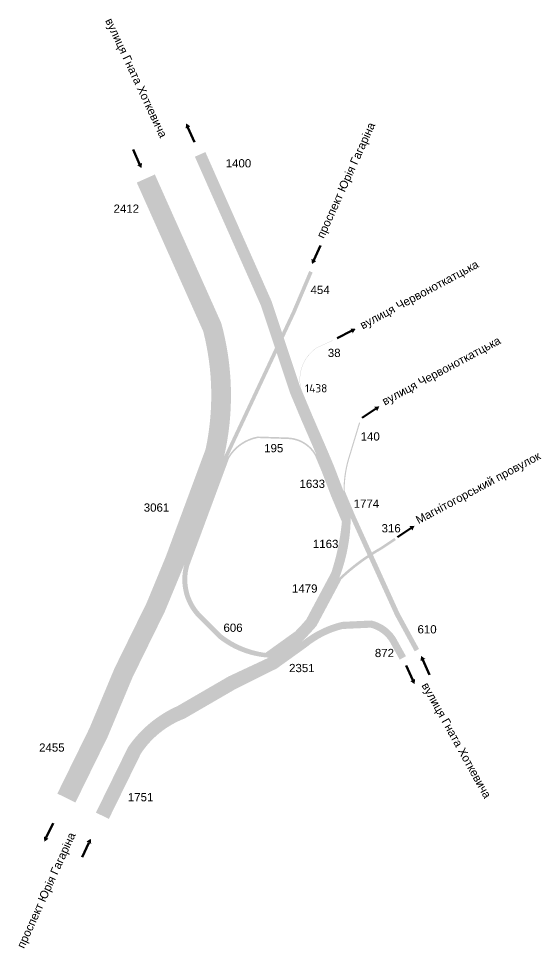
# Model space of a CAD drawing. Header units: metres. Extents: x 34785 to 38791, y 49888 to 55971.
# Drawn here: x 38155 to 38791, y 54840 to 55971 of the extents above; entities that cross this region are included whole.
import ezdxf

# ---------------------------------------------------------------- set-up
doc = ezdxf.new("R2010")
doc.units = ezdxf.units.M
doc.styles.get("Standard").update_dxf_attribs({"font": 'arial.ttf'})

# ---------------------------------------------------------------- blocks, each defined once
blk = doc.blocks.new('ffff')
at = {"lineweight": 53}
h = blk.add_hatch(color=7, dxfattribs=at)
h.dxf.hatch_style = 1
h.paths.add_polyline_path([(5.376668552962656, 3.591992477558961), (-0.863301507102733, 3.28234281726327), (2.701810431528429, -2.054089641293103)])
at = {"color": 7, "lineweight": 53, "flags": 128}
blk.add_lwpolyline([(-15.38350659063872, -10.27726358953078), (0.919254462205572, 0.6141265879923594)], dxfattribs=at)

msp = doc.modelspace()

# ---------------------------------------------------------------- hatches: boundary and pattern name
at = {"lineweight": 53, "true_color": 0xc2c2ff, "transparency": 33554559}
h = msp.add_hatch(color=254, dxfattribs=at)
h.dxf.hatch_style = 1
h.paths.add_polyline_path([(38382.44797361679, 55808.38621638628), (38369.65048195667, 55802.70353385129), (38450.11508151036, 55621.49597291819), (38462.91257317048, 55627.17865545319)])
at = {"lineweight": 53, "transparency": 33554559}
h = msp.add_hatch(color=11, dxfattribs=at)
h.dxf.hatch_style = 1
h.paths.add_polyline_path([(38320.95836710875, 55781.08196628266), (38298.93822368432, 55771.23881213517), (38379.85039813093, 55590.22999530669, -0.115290386592805), (38382.72187824913, 55446.91107076946), (38405.34974825424, 55438.39053038391, 0.1228070959323629), (38401.87054155519, 55600.07314945456)])
h = msp.add_hatch(color=40, dxfattribs=at)
h.dxf.hatch_style = 1
h.paths.add_polyline_path([(38492.16763367329, 55612.78239373744), (38512.99974329402, 55661.85260072768), (38508.82074446017, 55663.62673960239), (38488.0215723235, 55614.634117129), (38405.34974825424, 55438.39053038391), (38409.57653179589, 55436.79893206469, -0.001627608189528853), (38409.76403560777, 55437.11062349073)])
at = {"lineweight": 53, "true_color": 0x5252ff, "transparency": 33554559}
h = msp.add_hatch(color=173, dxfattribs=at)
h.dxf.hatch_style = 1
edge = h.paths.add_edge_path()
edge.add_line((38462.91257317048, 55627.17865545319), (38498.69359442616, 55519.93529448073))
edge.add_arc((38544.08940419913, 55531.55792388049), 46.86005824908924, 123.99066672930451, 194.3608788816061, ccw=False)
edge.add_line((38517.89192083525, 55570.41094080978), (38537.27173901304, 55579.32284839325))
edge.add_line((38537.27173901304, 55579.32284839325), (38537.43050184433, 55578.9776030263))
edge.add_line((38537.43050184433, 55578.9776030263), (38518.0506836665, 55570.06569544281))
edge.add_arc((38544.0925385337, 55531.56608362207), 46.48008514699855, 124.0751530461386, 194.2992894398441)
edge.add_line((38499.05246245542, 55520.08610704826), (38512.40996917574, 55488.30107619331))
edge.add_line((38512.40996917574, 55488.30107619331), (38499.15302733032, 55482.72990998621))
edge.add_line((38499.15302733032, 55482.72990998621), (38485.79552060999, 55514.51494084116))
edge.add_line((38485.79552060999, 55514.51494084116), (38450.11508151036, 55621.49597291819))
edge.add_line((38450.11508151036, 55621.49597291819), (38462.91257317048, 55627.17865545319))
at = {"lineweight": 53, "transparency": 33554559}
h = msp.add_hatch(color=11, dxfattribs=at)
h.dxf.hatch_style = 1
edge = h.paths.add_edge_path()
edge.add_line((38517.73984991435, 55439.8375897695), (38499.15302733034, 55482.72990998622))
edge.add_line((38499.15302733034, 55482.72990998622), (38512.40996917574, 55488.30107619331))
edge.add_line((38512.40996917574, 55488.30107619331), (38530.98646780298, 55445.40441738331))
edge.add_line((38530.98646780298, 55445.40441738331), (38539.33386440015, 55425.54125998764))
edge.add_line((38539.33386440015, 55425.54125998764), (38524.08846515219, 55419.71362720171))
edge.add_line((38524.08846515219, 55419.71362720171), (38515.93181826648, 55439.07777314389))
edge.add_arc((38481.61898950417, 55420.00220740418), 39.25872420190693, 29.0710401019206, 87.5251545211816)
edge.add_line((38483.31421151579, 55459.22431403161), (38483.37623350436, 55461.17332744176))
edge.add_arc((38481.61934012893, 55420.00253968106), 41.20825692951534, 28.77274628728719, 87.55648251889988, ccw=False)
h = msp.add_hatch(color=40, dxfattribs=at)
h.dxf.hatch_style = 1
edge = h.paths.add_edge_path()
edge.add_line((38539.33386440015, 55425.54125998764), (38524.07213154055, 55419.7073835941))
edge.add_line((38524.07213154055, 55419.7073835941), (38524.2792148636, 55419.21461574826))
edge.add_line((38524.2792148636, 55419.21461574826), (38535.63582362846, 55389.50511944279))
edge.add_line((38535.63582362846, 55389.50511944279), (38548.63115689706, 55358.58190318986))
edge.add_line((38548.63115689706, 55358.58190318986), (38564.99073061372, 55365.45693555524))
edge.add_line((38564.99073061372, 55365.45693555524), (38551.93064728282, 55396.53422867081))
edge.add_arc((38692.51315791217, 55395.76708261303), 140.5846037371266, 164.1825347913701, 179.6873452116907, ccw=False)
edge.add_line((38557.25179709928, 55434.0867261261), (38570.8621163896, 55479.05708835903))
edge.add_line((38570.8621163896, 55479.05708835903), (38569.52214119249, 55479.46263301929))
edge.add_line((38569.52214119249, 55479.46263301929), (38555.90829692988, 55434.48062379389))
edge.add_arc((38687.39049376192, 55396.8456585555), 136.7624169582994, 164.0269609510262, 180.359329953445)
edge.add_line((38550.63076633692, 55395.98795993978), (38539.33386440015, 55425.54125998764))
at = {"lineweight": 53, "true_color": 0x8f8fff, "transparency": 33554559}
h = msp.add_hatch(color=161, dxfattribs=at)
h.dxf.hatch_style = 1
h.paths.add_polyline_path([(38446.07375003074, 55462.36037633097, 0.2189831684506068), (38409.57653179589, 55436.79893206469), (38411.36828338793, 55436.12424674091, -0.2134662059614698), (38446.09358920684, 55460.40875791451), (38483.31421151579, 55459.22431403161), (38483.37623350436, 55461.17332744176)])
at = {"lineweight": 53, "true_color": 0x5252ff, "transparency": 33554559}
h = msp.add_hatch(color=173, dxfattribs=at)
h.dxf.hatch_style = 1
edge = h.paths.add_edge_path()
edge.add_line((38362.77056845068, 55305.12564016294), (38411.36828338794, 55436.1242467409))
edge.add_line((38411.36828338794, 55436.1242467409), (38382.72187824913, 55446.91107076946))
edge.add_line((38382.72187824913, 55446.91107076946), (38334.12416331188, 55315.91246419153))
edge.add_line((38334.12416331188, 55315.91246419153), (38311.0426565637, 55260.15630417603))
edge.add_line((38311.0426565637, 55260.15630417603), (38333.07502911915, 55249.32685083905))
edge.add_line((38333.07502911915, 55249.32685083905), (38357.02325552094, 55307.06513747002))
edge.add_arc((38421.08946750373, 55288.36753613078), 66.73889281119929, 163.7302161347549, 222.3924121814494)
edge.add_line((38371.79981636262, 55243.37186851652), (38376.08337807677, 55247.65844046168))
edge.add_arc((38421.11818420661, 55288.36678858962), 60.70669955168148, 163.9746495939027, 222.1113994012353, ccw=False)
at = {"lineweight": 53, "true_color": 0x8f8fff, "transparency": 33554559}
h = msp.add_hatch(color=161, dxfattribs=at)
h.dxf.hatch_style = 1
edge = h.paths.add_edge_path()
edge.add_line((38559.35286994727, 55363.08765165918), (38548.63115689706, 55358.58190318986))
edge.add_arc((38261.65109917493, 55386.23076355983), 288.3088847225354, 341.95690333298535, 354.49686981303967, ccw=False)
edge.add_line((38535.78205176804, 55296.93219783594), (38505.38214092251, 55240.00710646758))
edge.add_line((38505.38214092251, 55240.00710646758), (38517.7111239107, 55231.83763411762))
edge.add_line((38517.7111239107, 55231.83763411762), (38548.11103475625, 55288.762725486))
edge.add_arc((38720.91643135952, 55105.57335032986), 251.8333819518539, 119.2957407676829, 133.3292184498665, ccw=False)
edge.add_line((38597.6899195521, 55325.1986654761), (38614.27286683457, 55336.24621734086))
edge.add_line((38614.27286683457, 55336.24621734086), (38612.52086478472, 55338.8760631191))
edge.add_line((38612.52086478472, 55338.8760631191), (38595.93788039564, 55327.82848653393))
edge.add_arc((38717.98412964249, 55110.03437427818), 249.658891867473, 119.2651549284859, 133.7070926064239)
edge.add_arc((38347.94107773316, 55365.89000976543), 211.4303646549851, 339.1125984216736, 359.2405632275518)
at = {"lineweight": 53, "transparency": 33554559}
h = msp.add_hatch(color=21, dxfattribs=at)
h.dxf.hatch_style = 1
h.paths.add_polyline_path([(38642.55667499719, 55203.87031858579), (38618.68798930533, 55247.53173481957), (38564.99073061372, 55365.45693555524), (38559.35492661313, 55363.08851596314), (38613.33557895046, 55244.6056959625), (38637.20426464232, 55200.94427972872)])
h = msp.add_hatch(color=40, dxfattribs=at)
h.dxf.hatch_style = 1
h.paths.add_polyline_path([(38293.88424179889, 55169.59373780803), (38333.07502911915, 55249.32685083905), (38311.0426565637, 55260.15630417603), (38271.85186924344, 55180.42319114501), (38241.41995384755, 55107.65524435789), (38202.22916652729, 55027.92213132687), (38224.26153908274, 55017.09267798989), (38263.452326403, 55096.82579102091)])
h = msp.add_hatch(color=40, dxfattribs=at)
h.dxf.hatch_style = 1
h.paths.add_polyline_path([(38402.2676183042, 55221.49258803055), (38376.08337807677, 55247.65844046168), (38371.79981636262, 55243.37186851652), (38398.22000417245, 55216.9702341964, 0.155411103754317), (38459.61924035806, 55193.33503354542), (38455.48863830948, 55199.08822745815, -0.13287717430045)])
at = {"lineweight": 53, "true_color": 0x5252ff, "transparency": 33554559}
h = msp.add_hatch(color=173, dxfattribs=at)
h.dxf.hatch_style = 1
edge = h.paths.add_edge_path()
edge.add_arc((38113.60193704228, 55588.43138569967), 538.9465080866627, 315.8619821345881, 318.5741962388063)
edge.add_line((38517.7111239107, 55231.83763411763), (38505.38214092251, 55240.00710646756))
edge.add_arc((38331.21834913675, 55385.80605733103), 227.1351149472046, 314.9756560823392, 320.0660530951135, ccw=False)
edge.add_line((38491.75887496472, 55225.12905210328), (38455.48863830946, 55199.08822745817))
edge.add_line((38455.48863830946, 55199.08822745817), (38469.20005726461, 55179.99065980582))
edge.add_line((38469.20005726461, 55179.99065980582), (38505.47029391987, 55206.03148445093))
edge.add_arc((38576.53396160232, 55119.59860963238), 111.8958744274327, 104.0413244157485, 129.4264721815713, ccw=False)
edge.add_line((38549.38559929281, 55228.15114593528), (38548.97759884818, 55236.86159573061))
edge.add_arc((38576.95724076017, 55118.01548418395), 122.095284885556, 103.2477605777445, 128.8404895075306)
at = {"lineweight": 53, "true_color": 0xc2c2ff, "transparency": 33554559}
h = msp.add_hatch(color=254, dxfattribs=at)
h.dxf.hatch_style = 1
h.paths.add_polyline_path([(38584.47479267609, 55238.52429641835), (38548.97759884818, 55236.86159573061), (38549.38559929281, 55228.15114593527), (38583.62568398984, 55229.75496320178, -0.1864384411917944), (38606.55640120352, 55213.25432483233), (38619.01147294688, 55190.87374734852), (38626.63102682533, 55195.11412453614), (38614.17595508198, 55217.49470201996, 0.1977726979968752)])
at = {"lineweight": 53, "transparency": 33554559}
h = msp.add_hatch(color=11, dxfattribs=at)
h.dxf.hatch_style = 1
h.paths.add_polyline_path([(38357.22692125967, 55119.23805518495), (38419.50321868808, 55155.33404901991), (38469.20005726459, 55179.99065980583), (38459.61924035806, 55193.33503354542), (38410.72255100502, 55170.48330560364), (38348.44625357677, 55134.38731176876, 0.137262732275225), (38288.39638557124, 55084.5651720559), (38249.20559825098, 55004.83205902488), (38264.91992995958, 54997.10807825378), (38304.11071727984, 55076.8411912848, -0.15585343149333)])

# ---------------------------------------------------------------- block references
at = {"color": 6, "lineweight": 53}
for p, rotation in [((38361.74051890383, 55837.27996102298), 80.48166911169122), ((38301.93516796966, 55794.78680129859), 260.4718787594353), ((38514.89953366676, 55678.01963752841), 211.768785436621), ((38559.50553037489, 55590.34460854289), 353.1471543197576), ((38588.80704129649, 55495.356968727), 359.6711303102006), ((38647.71180653695, 55189.47192670707), 80.48166911169122), ((38634.42788951541, 55167.0821595382), 260.4718787594353), ((38189.17738617057, 54975.37511013052), 211.1507731787909), ((38240.15254433738, 54967.23561051328), 31.16056353104684)]:
    msp.add_blockref('ffff', p, dxfattribs=dict(at, rotation=rotation))
msp.add_blockref('ffff', (38631.71556746345, 55350.08189891157), dxfattribs=at)

# ---------------------------------------------------------------- texts
at = {"color": 7, "lineweight": 53, "char_height": 10, "attachment_point": 1}
for s, insert, rotation in [('вулиця Гната Хоткевича', (38269.32695306417, 55972.57570062257), 295.0459275404425), ('проспект Юрія Гагаріна', (38517.36102480383, 55706.58624453624), 65.62695361323642), ('вулиця Червоноткатцька', (38569.29202903706, 55601.39634328789), 28.154132535265248), ('вулиця Червоноткатцька', (38596.15853010727, 55508.7451608128), 28.154132535265248), ('Магнітогорський провулок', (38637.26456215945, 55364.38366780068), 28.154132535265244), ('вулиця Гната Хоткевича', (38654.03127926857, 55164.41677309381), 299.06286279229136), ('проспект Юрія Гагаріна', (38152.54711163853, 54842.85424427124), 65.62695361323642)]:
    msp.add_mtext_dynamic_manual_height_columns(s, width=170.2981876991689, gutter_width=1, heights=[0], dxfattribs=dict(at, insert=insert, rotation=rotation))
for s, insert in [('1400', (38407.16135413747, 55799.70904495069)), ('2412', (38270.64627399243, 55744.49992574411)), ('454', (38510.46718816005, 55645.66366476816)), ('38', (38531.49591192446, 55569.07462461371)), ('{\\fISOCPEUR|b0|i0|c204|p34;1438}', (38503.79357423306, 55525.98701513997)), ('140', (38571.44755378272, 55467.40361022323)), ('195', (38453.99732596567, 55453.15347482916)), ('1633', (38497.01457441767, 55409.77727796012)), ('3061', (38307.41700081975, 55380.91863482171)), ('1774', (38562.93868204451, 55385.66006692784)), ('316', (38596.91491194452, 55355.72508700907)), ('1163', (38513.31708104121, 55336.6592947524)), ('1479', (38487.82249797141, 55282.4104903657)), ('606', (38404.44789923854, 55234.72282519037)), ('610', (38640.64939062309, 55232.79502057366)), ('872', (38588.75259200616, 55203.97812729878)), ('2351', (38484.33464093656, 55185.69389415197)), ('2455', (38180.02617031399, 55088.9681518689)), ('1751', (38288.06897304086, 55028.57917529725))]:
    msp.add_mtext_dynamic_manual_height_columns(s, width=32.50422188389348, gutter_width=1, heights=[0], dxfattribs=dict(at, insert=insert))

doc.saveas('drawing.dxf')
